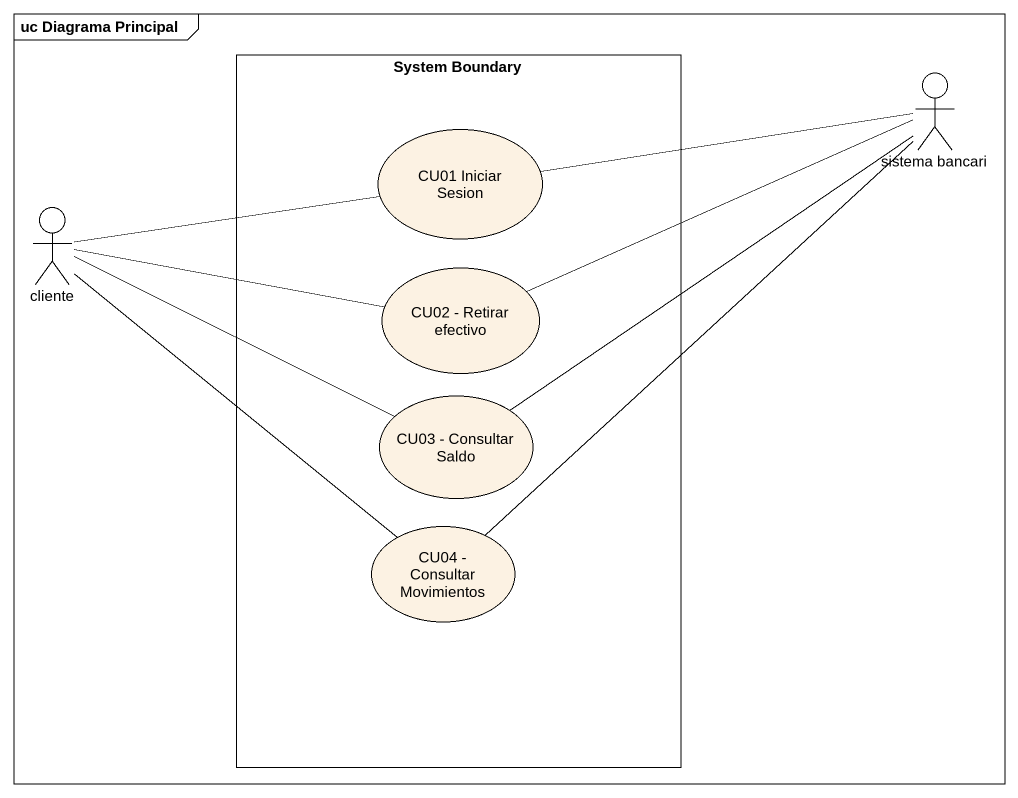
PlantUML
@startuml
mainframe uc Diagrama Principal
rectangle "System Boundary" as System_Boundary {
  usecase "CU01 Iniciar Sesion" as CU01_Iniciar_Sesion
  usecase "CU02 - Retirar efectivo" as CU02_Retirar_efectivo
  usecase "CU03 - Consultar Saldo" as CU03_Consultar_Saldo
  usecase "CU04 - Consultar Movimientos" as CU04_Consultar_Movimientos
}
actor "sistema bancari" as sistema_bancari
actor cliente
sistema_bancari -left- CU01_Iniciar_Sesion
sistema_bancari -left- CU02_Retirar_efectivo
sistema_bancari -left- CU03_Consultar_Saldo
sistema_bancari -- CU04_Consultar_Movimientos
cliente -right- CU01_Iniciar_Sesion
cliente -right- CU02_Retirar_efectivo
cliente -right- CU03_Consultar_Saldo
cliente -- CU04_Consultar_Movimientos
@enduml
